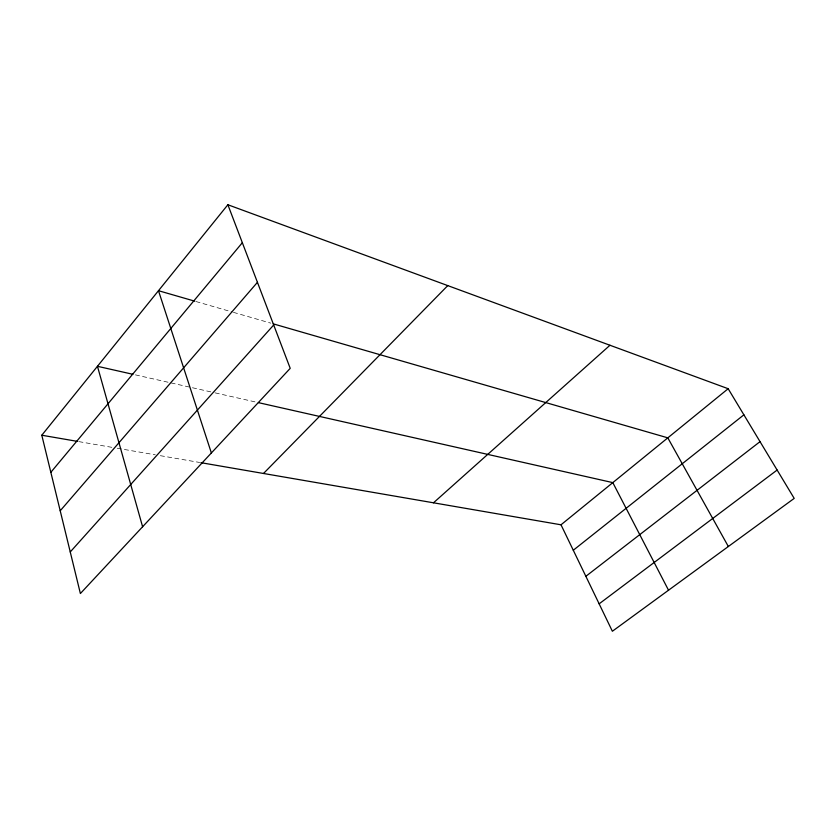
<?xml version="1.0" encoding="UTF-8"?>
<svg xmlns="http://www.w3.org/2000/svg" width="836" height="836" viewBox="0 0 836 836"><rect width="100%" height="100%" fill="white"/><g stroke="black" fill="none" stroke-linecap="round" stroke-linejoin="round"><path stroke-width="0.63" stroke-dasharray="4.18 3.13" d="M78.866 441.627L112.097 447.365M117.207 448.242L155.287 454.815M160.355 455.683L199.658 462.465M135.422 374.873L213.964 392.596M215.228 392.889L255.826 402.053M195.969 301.524L232.189 311.985M233.443 312.35L270.78 323.135"/><path stroke-width="1.25" d="M227.873 204.747L290.217 368.342L80.381 593.529L41.8 435.232L227.873 204.747L728.166 388.719L794.2 498.392L612.37 631.253L561.008 524.799L200.933 462.684M50.839 472.309L242.335 242.712M60.213 510.775L257.436 282.317M70.245 551.959L273.696 324.985M263.507 473.479L447.762 285.609M433.497 502.802L609.966 345.258M561.008 524.799L728.166 388.719M573.287 550.245L743.883 414.834M585.858 576.307L760.028 441.648M599.151 603.832L777.135 470.051M41.8 435.232L77.591 441.408M132.893 374.298L97.457 366.304L142.601 526.764M258.376 402.628L612.809 482.623L668.528 590.216M194.715 301.159L158.485 290.698L211.362 452.955M273.267 323.856L667.807 437.845L728.344 546.514"/></g></svg>
